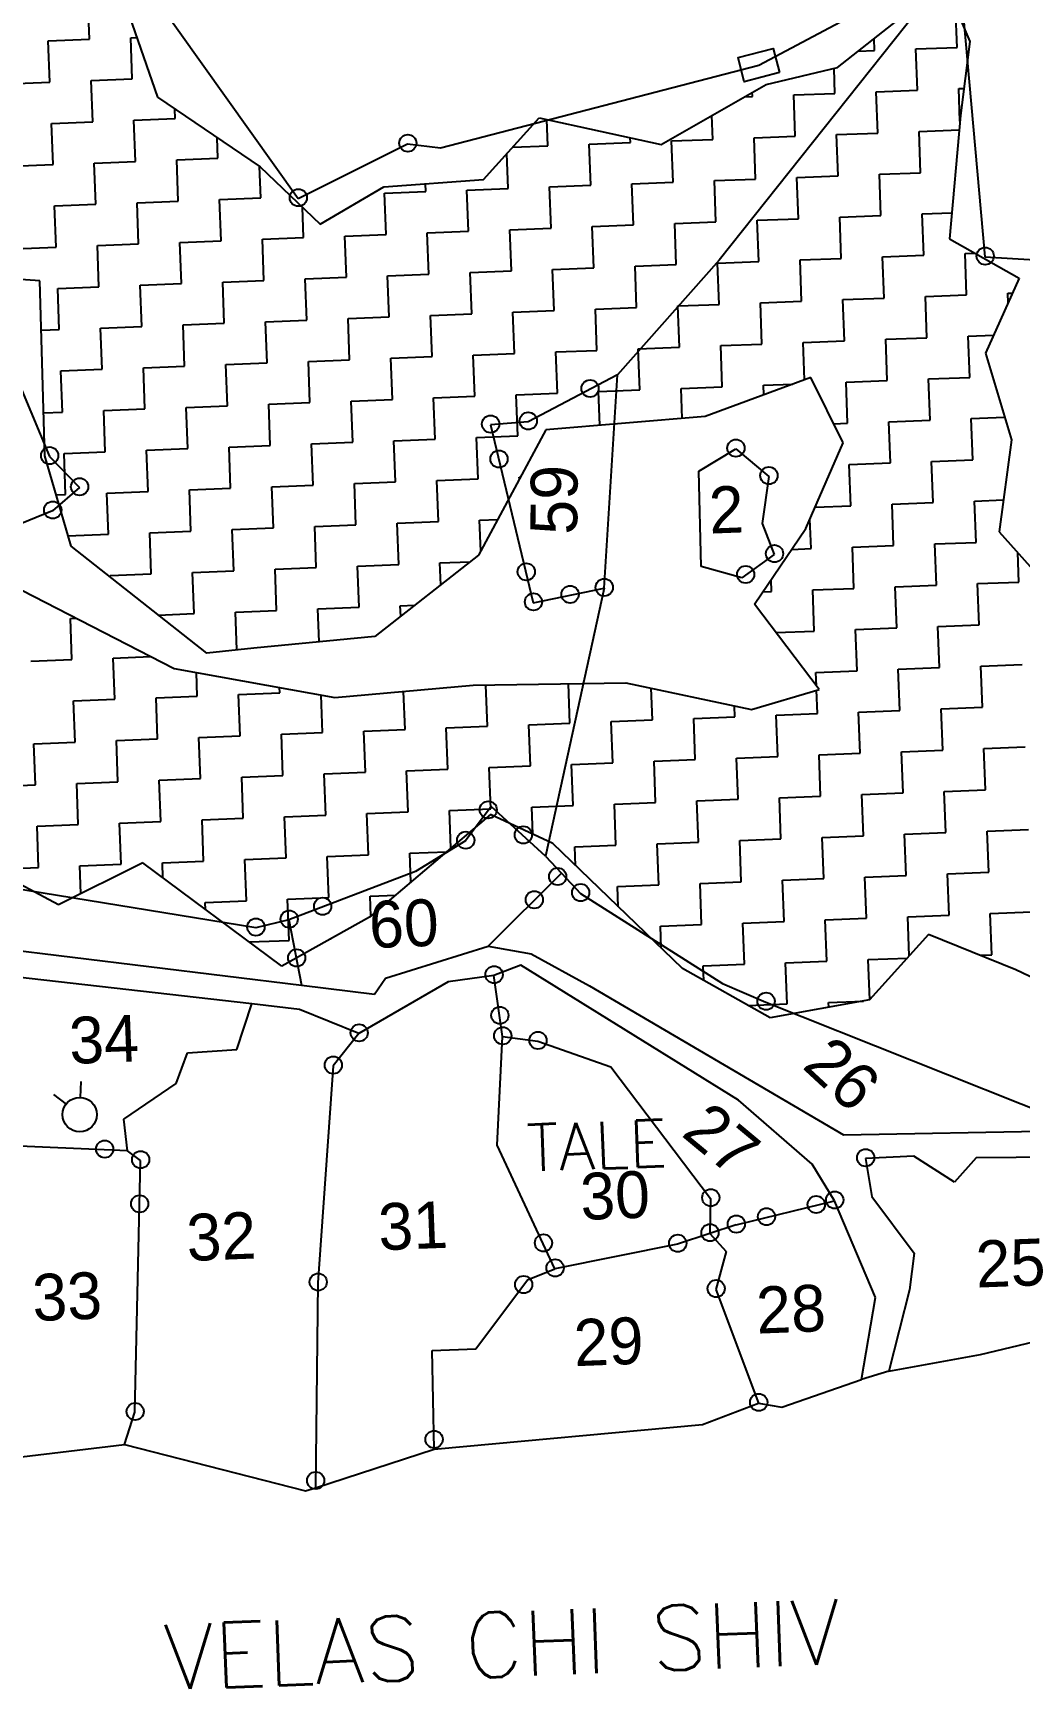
# Model space of a CAD drawing. Header units: metres. Extents: x 291849 to 294090, y 1986296 to 1987853.
# Drawn here: x 292251 to 292619, y 1986605 to 1987222 of the extents above; entities that cross this region are included whole.
import ezdxf

# ---------------------------------------------------------------- set-up
doc = ezdxf.new("R2010")
doc.units = ezdxf.units.M
for name, color, linetype in [('OFF', 1, 'Continuous'), ('POLY_HATCH', 12, 'Continuous'), ('POLY_PARCEL', 6, 'Continuous'), ('POLY_ROAD', 30, 'Continuous'), ('POLY_WATER', 4, 'Continuous'), ('SYM_STONE', 1, 'Continuous'), ('TEXT_MAPIN', 7, 'Continuous'), ('TEXT_MAPOUT', 7, 'Continuous'), ('TEXT_PARCEL', 7, 'Continuous'), ('V_BOUND_LINE', 7, 'Continuous')]:
    doc.layers.add(name, color=color, linetype=linetype)
doc.styles.get("Standard").update_dxf_attribs({"font": 'simplex.shx'})
doc.styles.add('TEXT_MAP', font='')
doc.styles.get('TEXT_MAP').set_extended_font_data('Kruti Dev 050')

msp = doc.modelspace()

# ---------------------------------------------------------------- linework, layer by layer
msp.add_lwpolyline([(292528.97, 1987207.7), (292515.9, 1987204.3), (292513.56, 1987213.34), (292526.62, 1987216.74)], close=True)
for points in [[(292268.33, 1986831.26), (292268.13, 1986825.38)], [(292258.11, 1986826.41), (292262.79, 1986822.85)]]:
    msp.add_lwpolyline(points)
msp.add_circle((292267.9, 1986818.97), 6.42)
at = {"layer": 'OFF'}
msp.add_line((292569.85, 1986723.25), (292559.66, 1986720.15), dxfattribs=at)
at = {"layer": 'POLY_HATCH'}
for p, q in [((292550.65, 1987209.56), (292590.71, 1987241.21)), ((292590.71, 1987241.21), (292600.07, 1987219.31)), ((292284.37, 1987234.71), (292296.89, 1987198.53)), ((292600.07, 1987219.31), (292596.54, 1987191.68)), ((292524.03, 1987203.3), (292550.65, 1987209.56)), ((292484.93, 1987180.86), (292524.03, 1987203.3)), ((292296.89, 1987198.53), (292335.23, 1987172.5)), ((292418.61, 1987167.84), (292439.34, 1987190.89)), ((292439.34, 1987190.89), (292484.93, 1987180.86)), ((292596.54, 1987191.68), (292592.41, 1987145.7)), ((292335.23, 1987172.5), (292357.67, 1987151.1)), ((292357.67, 1987151.1), (292381.37, 1987165.1)), ((292381.37, 1987165.1), (292418.61, 1987167.84)), ((292592.41, 1987145.7), (292618.52, 1987130.99)), ((292253, 1987130.07), (292214.25, 1987132.51)), ((292254.85, 1987064.68), (292253, 1987130.07)), ((292618.52, 1987130.99), (292605.84, 1987103)), ((292605.84, 1987103), (292615.59, 1987070.65)), ((292540.67, 1987093.96), (292501.27, 1987079.36)), ((292552.74, 1987069.55), (292540.67, 1987093.96)), ((292501.27, 1987079.36), (292441.84, 1987074.46)), ((292441.84, 1987074.46), (292416.77, 1987027.68)), ((292538.9, 1987037.59), (292552.74, 1987069.55)), ((292615.59, 1987070.65), (292611.01, 1987036.43)), ((292264.66, 1987031.01), (292254.85, 1987064.68)), ((292519.67, 1987009.36), (292538.9, 1987037.59)), ((292611.01, 1987036.43), (292626.76, 1987018.7)), ((292315.32, 1986991.06), (292264.66, 1987031.01)), ((292416.77, 1987027.68), (292377.97, 1986997.39)), ((292246.29, 1987014.6), (292303.09, 1986985.35)), ((292543.82, 1986977.56), (292519.67, 1987009.36)), ((292332.94, 1986993.04), (292315.32, 1986991.06)), ((292377.97, 1986997.39), (292332.94, 1986993.04)), ((292303.09, 1986985.35), (292363.12, 1986974.56)), ((292363.12, 1986974.56), (292414.7, 1986979.15)), ((292414.7, 1986979.15), (292471.66, 1986980.03)), ((292471.66, 1986980.03), (292518.56, 1986970.04)), ((292518.56, 1986970.04), (292543.82, 1986977.56)), ((292421.14, 1986930.96), (292376.09, 1986892.57)), ((292444.48, 1986920.07), (292421.14, 1986930.96)), ((292492.78, 1986873.48), (292444.48, 1986920.07)), ((292259.96, 1986897.28), (292223.18, 1986916.82)), ((292291.46, 1986912.89), (292259.96, 1986897.28)), ((292343.38, 1986874.3), (292291.46, 1986912.89)), ((292376.09, 1986892.57), (292343.38, 1986874.3)), ((292584.67, 1986886.16), (292562.67, 1986861.75)), ((292617.27, 1986873.01), (292584.67, 1986886.16)), ((292525.59, 1986855.09), (292492.78, 1986873.48)), ((292652.64, 1986856.04), (292617.27, 1986873.01)), ((292562.67, 1986861.75), (292525.59, 1986855.09))]:
    msp.add_line(p, q, dxfattribs=at)
at = {"layer": 'POLY_HATCH', "linetype": 'Continuous'}
for p, q in [((292271.56, 1987220.12), (292270.97, 1987235.51)), ((292595.3, 1987217.12), (292594.73, 1987231.8)), ((292256.17, 1987219.53), (292271.56, 1987220.12)), ((292286.95, 1987220.71), (292289.18, 1987220.8)), ((292287.54, 1987205.32), (292286.95, 1987220.71)), ((292564.52, 1987215.94), (292564.35, 1987220.38)), ((292256.76, 1987204.14), (292256.17, 1987219.53)), ((292558.43, 1987215.7), (292564.52, 1987215.94)), ((292579.91, 1987216.53), (292595.3, 1987217.12)), ((292580.5, 1987201.14), (292579.91, 1987216.53)), ((292549.72, 1987199.96), (292549.37, 1987209.26)), ((292241.37, 1987203.55), (292256.76, 1987204.14)), ((292272.15, 1987204.73), (292287.54, 1987205.32)), ((292272.74, 1987189.34), (292272.15, 1987204.73)), ((292595.89, 1987201.73), (292597.83, 1987201.8)), ((292596.35, 1987189.57), (292595.89, 1987201.73)), ((292515.96, 1987198.67), (292518.95, 1987198.78)), ((292518.95, 1987198.78), (292518.89, 1987200.35)), ((292534.34, 1987199.37), (292549.72, 1987199.96)), ((292534.92, 1987183.98), (292534.34, 1987199.37)), ((292565.11, 1987200.55), (292580.5, 1987201.14)), ((292565.7, 1987185.16), (292565.11, 1987200.55)), ((292257.35, 1987188.75), (292272.74, 1987189.34)), ((292288.13, 1987189.93), (292303.52, 1987190.52)), ((292288.72, 1987174.55), (292288.13, 1987189.93)), ((292303.52, 1987190.52), (292303.38, 1987194.12)), ((292442.6, 1987180.44), (292442.22, 1987190.26)), ((292504.15, 1987182.8), (292503.81, 1987191.69)), ((292257.94, 1987173.37), (292257.35, 1987188.75)), ((292319.49, 1987175.73), (292319.2, 1987183.38)), ((292473.37, 1987181.62), (292473.3, 1987183.42)), ((292519.54, 1987183.39), (292534.92, 1987183.98)), ((292520.13, 1987168), (292519.54, 1987183.39)), ((292550.31, 1987184.57), (292565.7, 1987185.16)), ((292550.9, 1987169.18), (292550.31, 1987184.57)), ((292581.09, 1987185.75), (292596.06, 1987186.33)), ((292581.68, 1987170.36), (292581.09, 1987185.75)), ((292427.8, 1987164.47), (292427.3, 1987177.5)), ((292429.49, 1987179.94), (292442.6, 1987180.44)), ((292457.99, 1987181.03), (292473.37, 1987181.62)), ((292458.57, 1987165.65), (292457.99, 1987181.03)), ((292488.76, 1987182.21), (292504.15, 1987182.8)), ((292489.35, 1987166.82), (292488.76, 1987182.21)), ((292242.55, 1987172.78), (292257.94, 1987173.37)), ((292273.33, 1987173.96), (292288.72, 1987174.55)), ((292273.92, 1987158.57), (292273.33, 1987173.96)), ((292304.11, 1987175.14), (292319.49, 1987175.73)), ((292304.7, 1987159.75), (292304.11, 1987175.14)), ((292335.47, 1987160.93), (292335.02, 1987172.64)), ((292397.02, 1987163.29), (292396.91, 1987166.25)), ((292412.41, 1987163.88), (292427.8, 1987164.47)), ((292443.19, 1987165.06), (292458.57, 1987165.65)), ((292443.78, 1987149.67), (292443.19, 1987165.06)), ((292473.96, 1987166.24), (292489.35, 1987166.82)), ((292474.55, 1987150.85), (292473.96, 1987166.24)), ((292504.74, 1987167.41), (292520.13, 1987168)), ((292505.33, 1987152.03), (292504.74, 1987167.41)), ((292535.51, 1987168.59), (292550.9, 1987169.18)), ((292536.1, 1987153.21), (292535.51, 1987168.59)), ((292566.29, 1987169.77), (292581.68, 1987170.36)), ((292566.88, 1987154.39), (292566.29, 1987169.77)), ((292258.53, 1987157.98), (292273.92, 1987158.57)), ((292289.31, 1987159.16), (292304.7, 1987159.75)), ((292289.9, 1987143.77), (292289.31, 1987159.16)), ((292320.08, 1987160.34), (292335.47, 1987160.93)), ((292320.67, 1987144.95), (292320.08, 1987160.34)), ((292381.63, 1987162.7), (292397.02, 1987163.29)), ((292382.22, 1987147.31), (292381.63, 1987162.7)), ((292413, 1987148.49), (292412.41, 1987163.88)), ((292259.12, 1987142.59), (292258.53, 1987157.98)), ((292351.45, 1987146.13), (292351.02, 1987157.45)), ((292489.94, 1987151.44), (292505.33, 1987152.03)), ((292520.72, 1987152.62), (292536.1, 1987153.21)), ((292521.31, 1987137.23), (292520.72, 1987152.62)), ((292551.49, 1987153.8), (292566.88, 1987154.39)), ((292552.08, 1987138.41), (292551.49, 1987153.8)), ((292582.27, 1987154.98), (292593.28, 1987155.4)), ((292582.86, 1987139.59), (292582.27, 1987154.98)), ((292336.06, 1987145.54), (292351.45, 1987146.13)), ((292366.84, 1987146.72), (292382.22, 1987147.31)), ((292367.43, 1987131.33), (292366.84, 1987146.72)), ((292397.61, 1987147.9), (292413, 1987148.49)), ((292398.2, 1987132.51), (292397.61, 1987147.9)), ((292428.39, 1987149.08), (292443.78, 1987149.67)), ((292428.98, 1987133.69), (292428.39, 1987149.08)), ((292459.16, 1987150.26), (292474.55, 1987150.85)), ((292459.75, 1987134.87), (292459.16, 1987150.26)), ((292490.53, 1987136.05), (292489.94, 1987151.44)), ((292243.73, 1987142), (292259.12, 1987142.59)), ((292274.51, 1987143.18), (292289.9, 1987143.77)), ((292275.1, 1987127.79), (292274.51, 1987143.18)), ((292305.28, 1987144.36), (292320.67, 1987144.95)), ((292305.87, 1987128.97), (292305.28, 1987144.36)), ((292336.65, 1987130.15), (292336.06, 1987145.54)), ((292598.25, 1987140.18), (292601.95, 1987140.32)), ((292598.84, 1987124.79), (292598.25, 1987140.18)), ((292413.59, 1987133.1), (292428.98, 1987133.69)), ((292444.37, 1987134.28), (292459.75, 1987134.87)), ((292444.96, 1987118.89), (292444.37, 1987134.28)), ((292475.14, 1987135.46), (292490.53, 1987136.05)), ((292475.73, 1987120.07), (292475.14, 1987135.46)), ((292505.92, 1987136.64), (292521.31, 1987137.23)), ((292506.51, 1987121.25), (292505.92, 1987136.64)), ((292536.69, 1987137.82), (292552.08, 1987138.41)), ((292537.28, 1987122.43), (292536.69, 1987137.82)), ((292567.47, 1987139), (292582.86, 1987139.59)), ((292568.06, 1987123.61), (292567.47, 1987139)), ((292259.71, 1987127.2), (292275.1, 1987127.79)), ((292290.49, 1987128.38), (292305.87, 1987128.97)), ((292291.08, 1987112.99), (292290.49, 1987128.38)), ((292321.26, 1987129.56), (292336.65, 1987130.15)), ((292321.85, 1987114.17), (292321.26, 1987129.56)), ((292352.04, 1987130.74), (292367.43, 1987131.33)), ((292352.63, 1987115.35), (292352.04, 1987130.74)), ((292382.81, 1987131.92), (292398.2, 1987132.51)), ((292383.4, 1987116.53), (292382.81, 1987131.92)), ((292414.18, 1987117.71), (292413.59, 1987133.1)), ((292260.3, 1987111.81), (292259.71, 1987127.2)), ((292491.12, 1987120.66), (292506.51, 1987121.25)), ((292521.9, 1987121.84), (292537.28, 1987122.43)), ((292522.49, 1987106.45), (292521.9, 1987121.84)), ((292552.67, 1987123.02), (292568.06, 1987123.61)), ((292553.26, 1987107.63), (292552.67, 1987123.02)), ((292583.45, 1987124.2), (292598.84, 1987124.79)), ((292584.04, 1987108.81), (292583.45, 1987124.2)), ((292614.22, 1987125.38), (292616.01, 1987125.45)), ((292614.36, 1987121.81), (292614.22, 1987125.38)), ((292337.24, 1987114.76), (292352.63, 1987115.35)), ((292368.02, 1987115.94), (292383.4, 1987116.53)), ((292368.61, 1987100.56), (292368.02, 1987115.94)), ((292398.79, 1987117.12), (292414.18, 1987117.71)), ((292399.38, 1987101.73), (292398.79, 1987117.12)), ((292429.57, 1987118.3), (292444.96, 1987118.89)), ((292430.16, 1987102.91), (292429.57, 1987118.3)), ((292460.34, 1987119.48), (292475.73, 1987120.07)), ((292460.93, 1987104.09), (292460.34, 1987119.48)), ((292491.71, 1987105.27), (292491.12, 1987120.66)), ((292253.52, 1987111.56), (292260.3, 1987111.81)), ((292275.69, 1987112.4), (292291.08, 1987112.99)), ((292276.28, 1987097.02), (292275.69, 1987112.4)), ((292306.46, 1987113.58), (292321.85, 1987114.17)), ((292307.05, 1987098.2), (292306.46, 1987113.58)), ((292337.83, 1987099.38), (292337.24, 1987114.76)), ((292568.65, 1987108.22), (292584.04, 1987108.81)), ((292599.43, 1987109.4), (292608.9, 1987109.76)), ((292600.02, 1987094.01), (292599.43, 1987109.4)), ((292414.77, 1987102.32), (292430.16, 1987102.91)), ((292445.55, 1987103.5), (292460.93, 1987104.09)), ((292446.14, 1987088.12), (292445.55, 1987103.5)), ((292476.32, 1987104.68), (292491.71, 1987105.27)), ((292476.91, 1987089.3), (292476.32, 1987104.68)), ((292507.1, 1987105.86), (292522.49, 1987106.45)), ((292507.69, 1987090.47), (292507.1, 1987105.86)), ((292537.87, 1987107.04), (292553.26, 1987107.63)), ((292538.41, 1987093.12), (292537.87, 1987107.04)), ((292569.24, 1987092.83), (292568.65, 1987108.22)), ((292260.89, 1987096.43), (292276.28, 1987097.02)), ((292291.67, 1987097.61), (292307.05, 1987098.2)), ((292292.26, 1987082.22), (292291.67, 1987097.61)), ((292322.44, 1987098.79), (292337.83, 1987099.38)), ((292323.03, 1987083.4), (292322.44, 1987098.79)), ((292353.22, 1987099.97), (292368.61, 1987100.56)), ((292353.81, 1987084.58), (292353.22, 1987099.97)), ((292383.99, 1987101.14), (292399.38, 1987101.73)), ((292384.58, 1987085.76), (292383.99, 1987101.14)), ((292415.36, 1987086.94), (292414.77, 1987102.32)), ((292261.48, 1987081.04), (292260.89, 1987096.43)), ((292492.3, 1987089.89), (292507.69, 1987090.47)), ((292523.08, 1987091.06), (292533.98, 1987091.48)), ((292523.21, 1987087.49), (292523.08, 1987091.06)), ((292553.85, 1987092.24), (292569.24, 1987092.83)), ((292554.44, 1987076.86), (292553.85, 1987092.24)), ((292584.63, 1987093.42), (292600.02, 1987094.01)), ((292585.22, 1987078.04), (292584.63, 1987093.42)), ((292338.42, 1987083.99), (292353.81, 1987084.58)), ((292369.2, 1987085.17), (292384.58, 1987085.76)), ((292369.79, 1987069.78), (292369.2, 1987085.17)), ((292399.97, 1987086.35), (292415.36, 1987086.94)), ((292400.56, 1987070.96), (292399.97, 1987086.35)), ((292430.75, 1987087.53), (292446.14, 1987088.12)), ((292431.34, 1987072.14), (292430.75, 1987087.53)), ((292461.52, 1987088.71), (292476.91, 1987089.3)), ((292462.01, 1987076.12), (292461.52, 1987088.71)), ((292492.73, 1987078.65), (292492.3, 1987089.89)), ((292254.4, 1987080.77), (292261.48, 1987081.04)), ((292276.87, 1987081.63), (292292.26, 1987082.22)), ((292277.46, 1987066.24), (292276.87, 1987081.63)), ((292307.64, 1987082.81), (292323.03, 1987083.4)), ((292308.23, 1987067.42), (292307.64, 1987082.81)), ((292339.01, 1987068.6), (292338.42, 1987083.99)), ((292569.83, 1987077.45), (292585.22, 1987078.04)), ((292600.6, 1987078.63), (292613.04, 1987079.1)), ((292601.19, 1987063.24), (292600.6, 1987078.63)), ((292415.95, 1987071.55), (292431.34, 1987072.14)), ((292549.23, 1987076.66), (292554.44, 1987076.86)), ((292570.42, 1987062.06), (292569.83, 1987077.45)), ((292262.07, 1987065.65), (292277.46, 1987066.24)), ((292262.66, 1987050.26), (292262.07, 1987065.65)), ((292292.85, 1987066.83), (292308.23, 1987067.42)), ((292293.44, 1987051.44), (292292.85, 1987066.83)), ((292323.62, 1987068.01), (292339.01, 1987068.6)), ((292324.21, 1987052.62), (292323.62, 1987068.01)), ((292354.4, 1987069.19), (292369.79, 1987069.78)), ((292354.99, 1987053.8), (292354.4, 1987069.19)), ((292385.17, 1987070.37), (292400.56, 1987070.96)), ((292385.76, 1987054.98), (292385.17, 1987070.37)), ((292416.54, 1987056.16), (292415.95, 1987071.55)), ((292555.03, 1987061.47), (292570.42, 1987062.06)), ((292555.62, 1987046.08), (292555.03, 1987061.47)), ((292585.81, 1987062.65), (292601.19, 1987063.24)), ((292586.4, 1987047.26), (292585.81, 1987062.65)), ((292339.6, 1987053.21), (292354.99, 1987053.8)), ((292340.19, 1987037.82), (292339.6, 1987053.21)), ((292370.38, 1987054.39), (292385.76, 1987054.98)), ((292370.96, 1987039), (292370.38, 1987054.39)), ((292401.15, 1987055.57), (292416.54, 1987056.16)), ((292401.74, 1987040.18), (292401.15, 1987055.57)), ((292431.93, 1987056.75), (292432.36, 1987056.77)), ((292431.96, 1987056.01), (292431.93, 1987056.75)), ((292259.09, 1987050.13), (292262.66, 1987050.26)), ((292278.05, 1987050.85), (292293.44, 1987051.44)), ((292278.64, 1987035.46), (292278.05, 1987050.85)), ((292308.82, 1987052.03), (292324.21, 1987052.62)), ((292309.41, 1987036.64), (292308.82, 1987052.03)), ((292571.01, 1987046.67), (292586.4, 1987047.26)), ((292601.78, 1987047.85), (292612.59, 1987048.26)), ((292602.37, 1987032.46), (292601.78, 1987047.85)), ((292417.13, 1987040.77), (292423.93, 1987041.03)), ((292540.82, 1987030.1), (292540.4, 1987041.06)), ((292542.36, 1987045.57), (292555.62, 1987046.08)), ((292571.6, 1987031.28), (292571.01, 1987046.67)), ((292263.53, 1987034.89), (292278.64, 1987035.46)), ((292294.03, 1987036.05), (292309.41, 1987036.64)), ((292294.61, 1987020.67), (292294.03, 1987036.05)), ((292324.8, 1987037.23), (292340.19, 1987037.82)), ((292325.39, 1987021.85), (292324.8, 1987037.23)), ((292355.58, 1987038.41), (292370.96, 1987039)), ((292356.17, 1987023.03), (292355.58, 1987038.41)), ((292386.35, 1987039.59), (292401.74, 1987040.18)), ((292386.94, 1987024.21), (292386.35, 1987039.59)), ((292417.57, 1987029.17), (292417.13, 1987040.77)), ((292533.61, 1987029.83), (292540.82, 1987030.1)), ((292556.21, 1987030.69), (292571.6, 1987031.28)), ((292556.8, 1987015.3), (292556.21, 1987030.69)), ((292586.99, 1987031.87), (292602.37, 1987032.46)), ((292587.58, 1987016.48), (292586.99, 1987031.87)), ((292618.35, 1987017.66), (292617.93, 1987028.64)), ((292340.78, 1987022.44), (292356.17, 1987023.03)), ((292341.37, 1987007.05), (292340.78, 1987022.44)), ((292371.55, 1987023.62), (292386.94, 1987024.21)), ((292372.14, 1987008.23), (292371.55, 1987023.62)), ((292402.33, 1987024.79), (292413.64, 1987025.23)), ((292402.64, 1987016.65), (292402.33, 1987024.79)), ((292279.23, 1987020.08), (292294.61, 1987020.67)), ((292279.25, 1987019.51), (292279.23, 1987020.08)), ((292310, 1987021.26), (292325.39, 1987021.85)), ((292310.59, 1987005.87), (292310, 1987021.26)), ((292526.02, 1987014.12), (292525.86, 1987018.44)), ((292572.19, 1987015.89), (292587.58, 1987016.48)), ((292602.96, 1987017.07), (292618.35, 1987017.66)), ((292603.55, 1987001.69), (292602.96, 1987017.07)), ((292522.83, 1987014), (292526.02, 1987014.12)), ((292541.41, 1987014.71), (292556.8, 1987015.3)), ((292542, 1986999.33), (292541.41, 1987014.71)), ((292572.78, 1987000.51), (292572.19, 1987015.89)), ((292264.43, 1987004.1), (292266.52, 1987004.18)), ((292265.02, 1986988.71), (292264.43, 1987004.1)), ((292297.19, 1987005.35), (292310.59, 1987005.87)), ((292325.98, 1987006.46), (292341.37, 1987007.05)), ((292326.52, 1986992.32), (292325.98, 1987006.46)), ((292356.76, 1987007.64), (292372.14, 1987008.23)), ((292357.23, 1986995.38), (292356.76, 1987007.64)), ((292387.53, 1987008.82), (292392.88, 1987009.02)), ((292387.68, 1987004.96), (292387.53, 1987008.82)), ((292527.71, 1986998.78), (292542, 1986999.33)), ((292557.39, 1986999.92), (292572.78, 1987000.51)), ((292557.98, 1986984.53), (292557.39, 1986999.92)), ((292588.17, 1987001.1), (292603.55, 1987001.69)), ((292588.76, 1986985.71), (292588.17, 1987001.1)), ((292249.63, 1986988.12), (292265.02, 1986988.71)), ((292280.41, 1986989.3), (292294.38, 1986989.84)), ((292281, 1986973.91), (292280.41, 1986989.3)), ((292573.37, 1986985.12), (292588.76, 1986985.71)), ((292604.14, 1986986.3), (292619.53, 1986986.89)), ((292604.73, 1986970.91), (292604.14, 1986986.3)), ((292311.77, 1986975.09), (292311.44, 1986983.85)), ((292419.49, 1986979.22), (292419.78, 1986979.23)), ((292420.08, 1986963.83), (292419.49, 1986979.22)), ((292450.85, 1986965.01), (292450.29, 1986979.7)), ((292542.59, 1986983.94), (292557.98, 1986984.53)), ((292542.78, 1986978.92), (292542.59, 1986983.94)), ((292573.96, 1986969.73), (292573.37, 1986985.12)), ((292265.61, 1986973.32), (292281, 1986973.91)), ((292266.2, 1986957.94), (292265.61, 1986973.32)), ((292296.38, 1986974.5), (292311.77, 1986975.09)), ((292296.97, 1986959.11), (292296.38, 1986974.5)), ((292327.16, 1986975.68), (292342.55, 1986976.27)), ((292327.75, 1986960.29), (292327.16, 1986975.68)), ((292342.55, 1986976.27), (292342.47, 1986978.27)), ((292358.53, 1986961.47), (292357.99, 1986975.48)), ((292389.3, 1986962.65), (292388.76, 1986976.84)), ((292481.63, 1986966.19), (292481.18, 1986978)), ((292543.18, 1986968.55), (292542.85, 1986977.27)), ((292497.02, 1986966.78), (292512.41, 1986967.37)), ((292497.61, 1986951.39), (292497.02, 1986966.78)), ((292512.41, 1986967.37), (292512.25, 1986971.39)), ((292527.79, 1986967.96), (292543.18, 1986968.55)), ((292528.38, 1986952.57), (292527.79, 1986967.96)), ((292558.57, 1986969.14), (292573.96, 1986969.73)), ((292559.16, 1986953.75), (292558.57, 1986969.14)), ((292589.35, 1986970.32), (292604.73, 1986970.91)), ((292589.93, 1986954.93), (292589.35, 1986970.32)), ((292343.14, 1986960.88), (292358.53, 1986961.47)), ((292343.73, 1986945.5), (292343.14, 1986960.88)), ((292373.91, 1986962.06), (292389.3, 1986962.65)), ((292374.5, 1986946.68), (292373.91, 1986962.06)), ((292404.69, 1986963.24), (292420.08, 1986963.83)), ((292405.28, 1986947.85), (292404.69, 1986963.24)), ((292435.47, 1986964.42), (292450.85, 1986965.01)), ((292436.06, 1986949.03), (292435.47, 1986964.42)), ((292466.24, 1986965.6), (292481.63, 1986966.19)), ((292466.83, 1986950.21), (292466.24, 1986965.6)), ((292250.81, 1986957.35), (292266.2, 1986957.94)), ((292251.4, 1986941.96), (292250.81, 1986957.35)), ((292281.59, 1986958.53), (292296.97, 1986959.11)), ((292282.18, 1986943.14), (292281.59, 1986958.53)), ((292312.36, 1986959.7), (292327.75, 1986960.29)), ((292312.95, 1986944.32), (292312.36, 1986959.7)), ((292574.55, 1986954.34), (292589.93, 1986954.93)), ((292605.32, 1986955.52), (292620.71, 1986956.11)), ((292605.91, 1986940.13), (292605.32, 1986955.52)), ((292420.67, 1986948.44), (292436.06, 1986949.03)), ((292421.26, 1986933.06), (292420.67, 1986948.44)), ((292451.44, 1986949.62), (292466.83, 1986950.21)), ((292452.03, 1986934.24), (292451.44, 1986949.62)), ((292482.22, 1986950.8), (292497.61, 1986951.39)), ((292482.81, 1986935.42), (292482.22, 1986950.8)), ((292512.99, 1986951.98), (292528.38, 1986952.57)), ((292513.58, 1986936.6), (292512.99, 1986951.98)), ((292543.77, 1986953.16), (292559.16, 1986953.75)), ((292544.36, 1986937.77), (292543.77, 1986953.16)), ((292575.14, 1986938.95), (292574.55, 1986954.34)), ((292266.79, 1986942.55), (292282.18, 1986943.14)), ((292267.38, 1986927.16), (292266.79, 1986942.55)), ((292297.56, 1986943.73), (292312.95, 1986944.32)), ((292298.15, 1986928.34), (292297.56, 1986943.73)), ((292328.34, 1986944.91), (292343.73, 1986945.5)), ((292328.93, 1986929.52), (292328.34, 1986944.91)), ((292359.12, 1986946.09), (292374.5, 1986946.68)), ((292359.71, 1986930.7), (292359.12, 1986946.09)), ((292389.89, 1986947.27), (292405.28, 1986947.85)), ((292390.48, 1986931.88), (292389.89, 1986947.27)), ((292236.01, 1986941.37), (292251.4, 1986941.96)), ((292498.2, 1986936.01), (292513.58, 1986936.6)), ((292498.79, 1986920.62), (292498.2, 1986936.01)), ((292528.97, 1986937.18), (292544.36, 1986937.77)), ((292529.56, 1986921.8), (292528.97, 1986937.18)), ((292559.75, 1986938.36), (292575.14, 1986938.95)), ((292560.34, 1986922.98), (292559.75, 1986938.36)), ((292590.52, 1986939.54), (292605.91, 1986940.13)), ((292591.11, 1986924.16), (292590.52, 1986939.54)), ((292344.32, 1986930.11), (292359.71, 1986930.7)), ((292344.91, 1986914.72), (292344.32, 1986930.11)), ((292375.09, 1986931.29), (292390.48, 1986931.88)), ((292375.68, 1986915.9), (292375.09, 1986931.29)), ((292405.87, 1986932.47), (292421.26, 1986933.06)), ((292406.41, 1986918.41), (292405.87, 1986932.47)), ((292436.64, 1986933.65), (292452.03, 1986934.24)), ((292437.03, 1986923.54), (292436.64, 1986933.65)), ((292467.42, 1986934.83), (292482.81, 1986935.42)), ((292468.01, 1986919.44), (292467.42, 1986934.83)), ((292251.99, 1986926.57), (292267.38, 1986927.16)), ((292252.58, 1986911.18), (292251.99, 1986926.57)), ((292282.77, 1986927.75), (292298.15, 1986928.34)), ((292283.35, 1986912.36), (292282.77, 1986927.75)), ((292313.54, 1986928.93), (292328.93, 1986929.52)), ((292314.13, 1986913.54), (292313.54, 1986928.93)), ((292575.73, 1986923.57), (292591.11, 1986924.16)), ((292576.32, 1986908.18), (292575.73, 1986923.57)), ((292606.5, 1986924.75), (292621.89, 1986925.34)), ((292607.09, 1986909.36), (292606.5, 1986924.75)), ((292452.62, 1986918.85), (292468.01, 1986919.44)), ((292452.89, 1986911.96), (292452.62, 1986918.85)), ((292483.4, 1986920.03), (292498.79, 1986920.62)), ((292483.99, 1986904.64), (292483.4, 1986920.03)), ((292514.17, 1986921.21), (292529.56, 1986921.8)), ((292514.76, 1986905.82), (292514.17, 1986921.21)), ((292544.95, 1986922.39), (292560.34, 1986922.98)), ((292545.54, 1986907), (292544.95, 1986922.39)), ((292237.19, 1986910.59), (292252.58, 1986911.18)), ((292267.97, 1986911.77), (292283.35, 1986912.36)), ((292268.36, 1986901.45), (292267.97, 1986911.77)), ((292298.74, 1986912.95), (292314.13, 1986913.54)), ((292298.96, 1986907.32), (292298.74, 1986912.95)), ((292329.52, 1986914.13), (292344.91, 1986914.72)), ((292330.11, 1986898.74), (292329.52, 1986914.13)), ((292360.29, 1986915.31), (292375.68, 1986915.9)), ((292360.88, 1986899.92), (292360.29, 1986915.31)), ((292391.07, 1986916.49), (292404.78, 1986917.01)), ((292391.48, 1986905.69), (292391.07, 1986916.49)), ((292499.38, 1986905.23), (292514.76, 1986905.82)), ((292499.97, 1986889.84), (292499.38, 1986905.23)), ((292530.15, 1986906.41), (292545.54, 1986907)), ((292530.74, 1986891.02), (292530.15, 1986906.41)), ((292560.93, 1986907.59), (292576.32, 1986908.18)), ((292561.52, 1986892.2), (292560.93, 1986907.59)), ((292591.7, 1986908.77), (292607.09, 1986909.36)), ((292592.29, 1986893.38), (292591.7, 1986908.77)), ((292345.5, 1986899.33), (292360.88, 1986899.92)), ((292346.09, 1986883.94), (292345.5, 1986899.33)), ((292376.27, 1986900.51), (292385.84, 1986900.88)), ((292376.56, 1986892.97), (292376.27, 1986900.51)), ((292468.6, 1986904.05), (292483.99, 1986904.64)), ((292468.89, 1986896.52), (292468.6, 1986904.05)), ((292314.72, 1986898.15), (292330.11, 1986898.74)), ((292314.82, 1986895.53), (292314.72, 1986898.15)), ((292576.91, 1986892.79), (292592.29, 1986893.38)), ((292577.47, 1986878.17), (292576.91, 1986892.79)), ((292607.68, 1986893.97), (292623.07, 1986894.56)), ((292608.27, 1986878.58), (292607.68, 1986893.97)), ((292484.58, 1986889.25), (292499.97, 1986889.84)), ((292484.89, 1986881.09), (292484.58, 1986889.25)), ((292515.35, 1986890.43), (292530.74, 1986891.02)), ((292515.94, 1986875.04), (292515.35, 1986890.43)), ((292546.13, 1986891.61), (292561.52, 1986892.2)), ((292546.72, 1986876.22), (292546.13, 1986891.61)), ((292331.17, 1986883.37), (292346.09, 1986883.94)), ((292361.47, 1986884.53), (292361.72, 1986884.54)), ((292361.48, 1986884.41), (292361.47, 1986884.53)), ((292500.56, 1986874.45), (292515.94, 1986875.04)), ((292500.76, 1986869), (292500.56, 1986874.45)), ((292531.33, 1986875.63), (292546.72, 1986876.22)), ((292531.92, 1986860.25), (292531.33, 1986875.63)), ((292562.11, 1986876.81), (292576.75, 1986877.37)), ((292562.68, 1986861.76), (292562.11, 1986876.81)), ((292603.88, 1986878.41), (292608.27, 1986878.58)), ((292517.39, 1986859.69), (292531.92, 1986860.25)), ((292547.31, 1986860.83), (292560.35, 1986861.33)), ((292547.38, 1986859.01), (292547.31, 1986860.83))]:
    msp.add_line(p, q, dxfattribs=at)
at = {"layer": 'POLY_PARCEL'}
for p, q in [((292595.72, 1987249.97), (292506.46, 1987137.76)), ((292521.26, 1987210.52), (292595.72, 1987249.97)), ((292595.72, 1987249.97), (292605.7, 1987138.96)), ((292294.79, 1987237.51), (292349.39, 1987160.75)), ((292402.52, 1987179.69), (292521.26, 1987210.52)), ((292349.39, 1987160.75), (292390.26, 1987181.09)), ((292390.26, 1987181.09), (292402.52, 1987179.69)), ((292506.46, 1987137.76), (292468.64, 1987095.01)), ((292605.7, 1987138.96), (292738.27, 1987130.8)), ((292242.72, 1987097.84), (292256.61, 1987064.51)), ((292468.64, 1987095.01), (292435.19, 1987077.46)), ((292463.56, 1987015.34), (292468.64, 1987095.01)), ((292435.19, 1987077.46), (292421.14, 1987076.29)), ((292421.14, 1987076.29), (292437.15, 1987009.95)), ((292498.87, 1987059), (292512.68, 1987067.32)), ((292512.68, 1987067.32), (292525.01, 1987057.08)), ((292256.61, 1987064.51), (292267.79, 1987052.9)), ((292499.74, 1987023.49), (292498.87, 1987059)), ((292525.01, 1987057.08), (292522.52, 1987039.46)), ((292267.79, 1987052.9), (292257.77, 1987044.24)), ((292257.77, 1987044.24), (292221.25, 1987029.29)), ((292522.52, 1987039.46), (292527.1, 1987027.95)), ((292515.01, 1987019.21), (292499.74, 1987023.49)), ((292527.1, 1987027.95), (292515.01, 1987019.21)), ((292437.15, 1987009.95), (292463.56, 1987015.34)), ((292463.56, 1987015.34), (292441.7, 1986915.38)), ((292421.39, 1986933.93), (292411.86, 1986921.05)), ((292441.7, 1986915.38), (292421.39, 1986933.93)), ((292411.86, 1986921.05), (292393.2, 1986909.69)), ((292441.7, 1986915.38), (292447.7, 1986909)), ((292333.58, 1986888.64), (292232.29, 1986905.13)), ((292393.2, 1986909.69), (292345.99, 1986891.61)), ((292447.7, 1986909), (292420.29, 1986881.82)), ((292447.7, 1986909), (292454.75, 1986901.49)), ((292454.75, 1986901.49), (292507.71, 1986867.85)), ((292345.99, 1986891.61), (292333.58, 1986888.64)), ((292345.99, 1986891.61), (292350.67, 1986867.25)), ((292425.68, 1986848.08), (292422.45, 1986870.86)), ((292507.71, 1986867.85), (292523.94, 1986860.96)), ((292326.54, 1986843.28), (292332.19, 1986860.23)), ((292523.94, 1986860.96), (292643.92, 1986813.1)), ((292308.11, 1986841.95), (292326.54, 1986843.28)), ((292372.11, 1986849.17), (292362.47, 1986837.15)), ((292303.85, 1986830.52), (292308.11, 1986841.95)), ((292362.47, 1986837.15), (292356.8, 1986756.21)), ((292284.32, 1986817.26), (292303.85, 1986830.52)), ((292285.72, 1986805.42), (292284.32, 1986817.26)), ((292285.72, 1986805.42), (292217.03, 1986808.42)), ((292290.55, 1986801.85), (292285.72, 1986805.42)), ((292288.51, 1986707.91), (292290.55, 1986801.85)), ((292512.84, 1986777.83), (292549.55, 1986786.82)), ((292512.84, 1986777.83), (292503.03, 1986774.61)), ((292503.03, 1986774.61), (292509.14, 1986767.92)), ((292509.14, 1986767.92), (292505.31, 1986753.76)), ((292415.67, 1986731.56), (292435.04, 1986757.33)), ((292435.04, 1986757.33), (292445.21, 1986761.47)), ((292356.8, 1986756.21), (292355.85, 1986679.78)), ((292505.31, 1986753.76), (292521.19, 1986711.33)), ((292399.41, 1986730.93), (292415.67, 1986731.56)), ((292400.13, 1986694.18), (292399.41, 1986730.93)), ((292284.63, 1986695.86), (292288.51, 1986707.91))]:
    msp.add_line(p, q, dxfattribs=at)
at = {"layer": 'POLY_ROAD'}
for p, q in [((292225.73, 1986882.5), (292350.67, 1986867.25)), ((292382.07, 1986869.89), (292420.29, 1986881.82)), ((292420.29, 1986881.82), (292436.39, 1986878.95)), ((292432.48, 1986874.73), (292422.45, 1986870.86)), ((292513.79, 1986824.38), (292432.48, 1986874.73)), ((292436.39, 1986878.95), (292458.08, 1986867)), ((292332.19, 1986860.23), (292239.26, 1986870.81)), ((292405.39, 1986868.46), (292372.11, 1986849.17)), ((292377.94, 1986863.92), (292382.07, 1986869.89)), ((292422.45, 1986870.86), (292405.39, 1986868.46)), ((292350.67, 1986867.25), (292377.94, 1986863.92)), ((292458.08, 1986867), (292552.97, 1986811.36)), ((292349.95, 1986858.2), (292332.19, 1986860.23)), ((292372.11, 1986849.17), (292349.95, 1986858.2)), ((292541.17, 1986800.44), (292513.79, 1986824.38)), ((292552.97, 1986811.36), (292643.92, 1986813.1)), ((292549.55, 1986786.82), (292541.17, 1986800.44)), ((292579.19, 1986803.4), (292561.09, 1986802.58)), ((292561.09, 1986802.58), (292563.52, 1986788.45)), ((292594.35, 1986793.76), (292579.19, 1986803.4)), ((292602.44, 1986802.79), (292594.35, 1986793.76)), ((292632.23, 1986803.04), (292602.44, 1986802.79)), ((292563.52, 1986788.45), (292579.32, 1986767.28)), ((292564.89, 1986750.79), (292549.55, 1986786.82)), ((292579.32, 1986767.28), (292577.57, 1986753.6)), ((292559.66, 1986720.15), (292564.89, 1986750.79)), ((292577.57, 1986753.6), (292569.85, 1986723.25))]:
    msp.add_line(p, q, dxfattribs=at)
at = {"layer": 'POLY_WATER'}
for p, q in [((292423.72, 1986807.58), (292425.68, 1986848.08)), ((292425.68, 1986848.08), (292438.83, 1986846.33)), ((292438.83, 1986846.33), (292466.1, 1986836.74)), ((292466.1, 1986836.74), (292503.31, 1986787.68)), ((292445.21, 1986761.47), (292423.72, 1986807.58)), ((292503.31, 1986787.68), (292503.03, 1986774.61)), ((292490.98, 1986770.66), (292445.21, 1986761.47)), ((292503.03, 1986774.61), (292490.98, 1986770.66))]:
    msp.add_line(p, q, dxfattribs=at)
at = {"layer": 'SYM_STONE'}
for centre in [(292390.34, 1987181.39), (292349.48, 1987161.05), (292605.78, 1987139.26), (292458.33, 1987089.85), (292421.23, 1987076.59), (292435.27, 1987077.75), (292256.7, 1987064.81), (292424.37, 1987063.56), (292512.77, 1987067.61), (292525.09, 1987057.37), (292267.87, 1987053.19), (292257.85, 1987044.53), (292527.18, 1987028.25), (292434.53, 1987021.46), (292516.41, 1987020.46), (292450.9, 1987013.04), (292463.64, 1987015.64), (292437.23, 1987010.25), (292420.33, 1986932.67), (292411.95, 1986921.34), (292433.44, 1986923.3), (292446.26, 1986907.78), (292454.84, 1986901.79), (292358.55, 1986896.69), (292437.54, 1986899.13), (292346.07, 1986891.91), (292333.66, 1986888.93), (292348.86, 1986877.42), (292422.54, 1986871.16), (292524.03, 1986861.26), (292424.68, 1986855.99), (292372.19, 1986849.47), (292425.76, 1986848.37), (292438.91, 1986846.63), (292362.55, 1986837.44), (292277.23, 1986806.09), (292290.64, 1986802.15), (292561.17, 1986802.88), (292290.28, 1986785.69), (292503.4, 1986787.98), (292542.73, 1986785.42), (292549.63, 1986787.11), (292524.18, 1986780.88), (292503.11, 1986774.91), (292512.93, 1986778.13), (292440.95, 1986771.1), (292491.06, 1986770.96), (292445.3, 1986761.77), (292356.89, 1986756.5), (292433.56, 1986755.54), (292505.4, 1986754.06), (292521.28, 1986711.63), (292288.6, 1986708.2), (292400.15, 1986697.8), (292355.96, 1986682.45)]:
    msp.add_circle(centre, 3.22, dxfattribs=at)
at = {"layer": 'V_BOUND_LINE'}
for p, q in [((292604.02, 1986729.49), (292658.82, 1986742.5)), ((292569.85, 1986723.25), (292604.02, 1986729.49)), ((292529.86, 1986709.84), (292559.66, 1986720.15)), ((292500.3, 1986703.36), (292521.19, 1986711.33)), ((292521.19, 1986711.33), (292529.86, 1986709.84)), ((292400.13, 1986694.18), (292500.3, 1986703.36)), ((292246.2, 1986691.33), (292284.63, 1986695.86)), ((292284.63, 1986695.86), (292352.18, 1986678.59)), ((292355.85, 1986679.78), (292400.13, 1986694.18)), ((292352.18, 1986678.59), (292355.85, 1986679.78))]:
    msp.add_line(p, q, dxfattribs=at)

# ---------------------------------------------------------------- texts
at = {"layer": 'TEXT_MAPIN'}
msp.add_text('TALE', height=17.461, rotation=2.19475, dxfattribs=at).set_placement((292435.03, 1986797.72))
at = {"layer": 'TEXT_MAPOUT'}
msp.add_text('VELAS CHI SHIV', height=24.2508, rotation=2.19475, dxfattribs=at).set_placement((292299.81, 1986604.36))
at = {"layer": 'TEXT_PARCEL', "style": 'TEXT_MAP'}
for s, height, rotation, p in [('59', 17.461, 89.52979, (292453.51, 1987035.27)), ('2', 17.46, 2.19475, (292503.02, 1987035.7)), ('60', 17.461, 2.19475, (292376.2, 1986881.05)), ('34', 17.461, 2.19475, (292264.29, 1986837.84)), ('26', 17.461, 317.21571, (292537.08, 1986836.65)), ('27', 17.461, 320.22838, (292491.99, 1986811.35)), ('30', 17.461, 2.19475, (292455.02, 1986779.62)), ('32', 17.461, 2.19475, (292308.1, 1986764.32)), ('31', 17.461, 2.19475, (292379.63, 1986768.32)), ('25', 17.461, 2.19475, (292602.57, 1986754.41)), ('33', 17.461, 2.19475, (292250.55, 1986741.91)), ('28', 17.461, 2.19475, (292520.67, 1986737.24)), ('29', 17.461, 2.19475, (292452.61, 1986725.09))]:
    msp.add_text(s, height=height, rotation=rotation, dxfattribs=at).set_placement(p)

doc.saveas('drawing.dxf')
